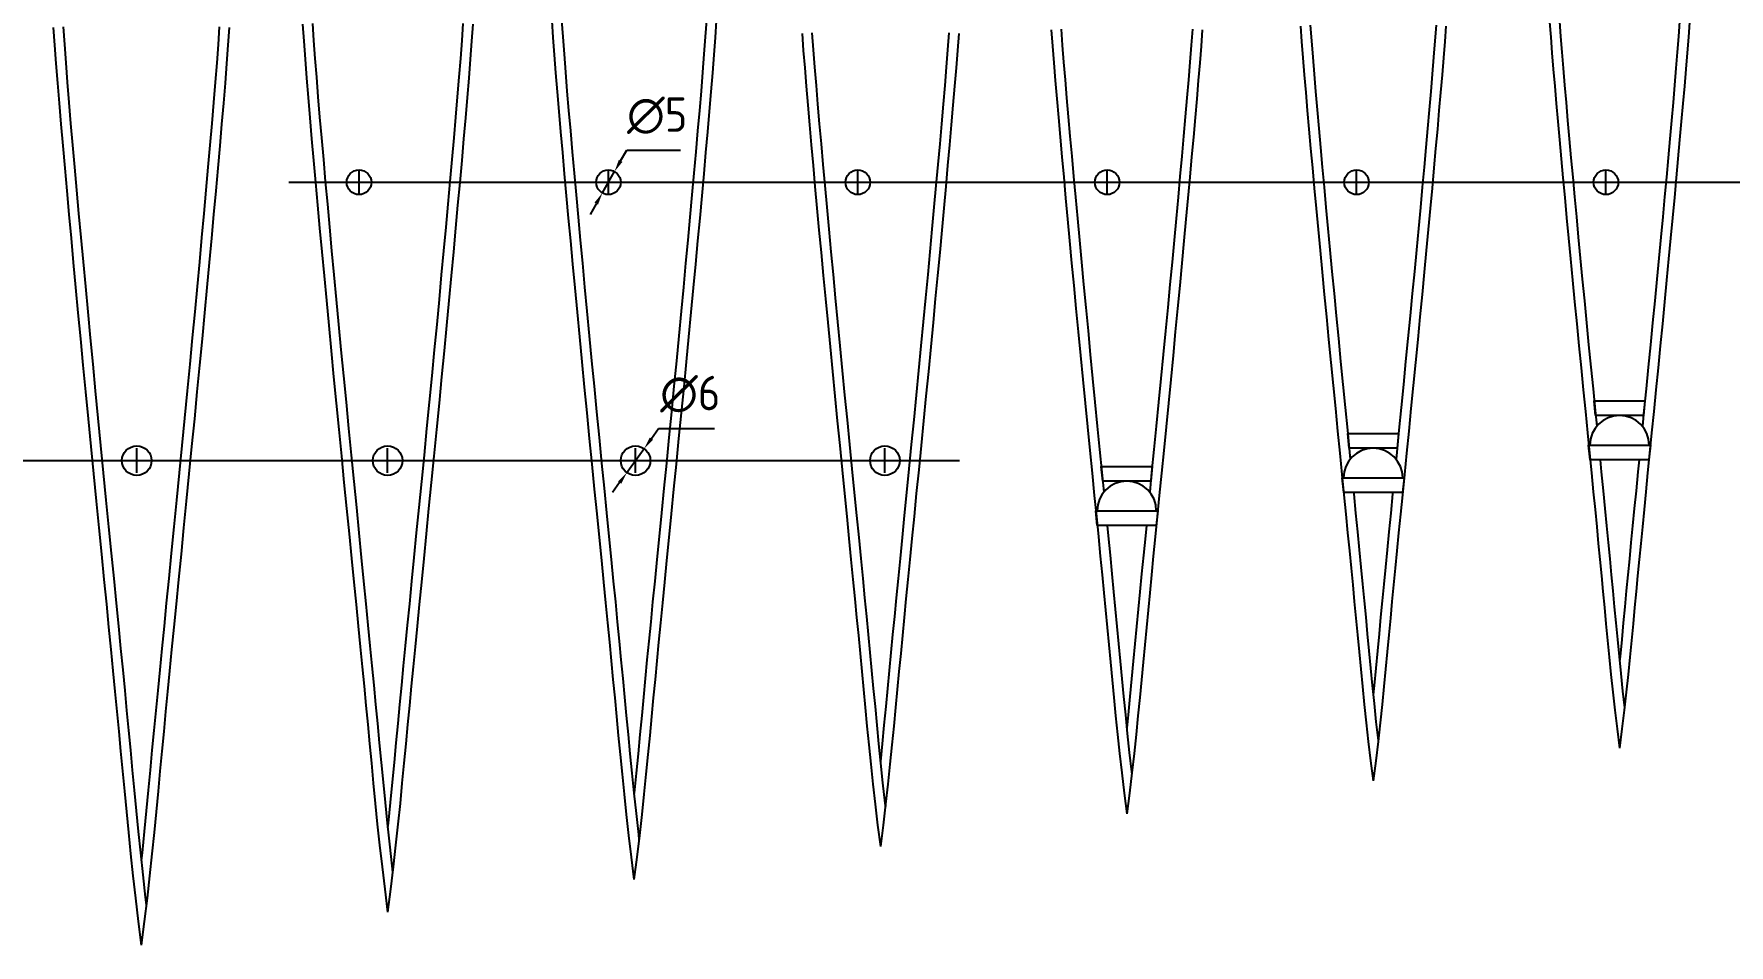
# Model space of a CAD drawing. Extents: x 426 to 4535, y 0 to 2050.
# Drawn here: x 1828.2 to 2172.2, y 976.7 to 1161.6 of the extents above; entities that cross this region are included whole.
import ezdxf

# ---------------------------------------------------------------- set-up
doc = ezdxf.new("R2010")
doc.units = 0
doc.layers.get('0').update_dxf_attribs({"linetype": 'CONTINUOUS'})
doc.layers.get('DEFPOINTS').update_dxf_attribs({"linetype": 'CONTINUOUS'})
doc.layers.add('DIM', color=7, linetype='CONTINUOUS')
doc.layers.add('NERVAILE', color=6, linetype='CONTINUOUS')
doc.styles.get("Standard").update_dxf_attribs({"font": 'ISOCP', "height": 7})
doc.dimstyles.new('ISO-25', dxfattribs={"dimtxt": 7, "dimasz": 2.5, "dimexe": 1.3, "dimexo": 0.6, "dimgap": 1.5, "dimtad": 0, "dimtih": 1, "dimtoh": 1, "dimdec": 4, "dimtxsty": 'STANDARD', "dimcen": 2.5, "dimazin": 3, "dimtfac": 1, "dimtdec": 4, "dimtmove": 0, "dimatfit": 3, "dimtvp": 1, "dimtolj": 1, "dimtzin": 0})

# ---------------------------------------------------------------- blocks, each defined once
blk = doc.blocks.new('*D28')
at = {"color": 0, "linetype": 'BYBLOCK'}
for p, q in [((1947.28, 1135.85), (1948.52, 1138.02)), ((1948.52, 1138.02), (1959.41, 1138.02)), ((1943.58, 1129.33), (1946.05, 1133.67)), ((1944.81, 1129), (1944.81, 1134)), ((1942.31, 1131.5), (1947.31, 1131.5)), ((1942.34, 1127.15), (1941.1, 1124.98))]:
    blk.add_line(p, q, dxfattribs=at)
for points in [[(1946.92, 1136.05), (1947.65, 1135.64), (1946.05, 1133.67)], [(1941.98, 1127.36), (1942.7, 1126.95), (1943.58, 1129.33)]]:
    blk.add_solid(points, dxfattribs=at)
at = {"layer": 'DEFPOINTS', "color": 0, "linetype": 'BYBLOCK'}
for p in [(1946.05, 1133.67), (1943.58, 1129.33)]:
    blk.add_point(p, dxfattribs=at)
at = {"color": 0, "linetype": 'BYBLOCK', "insert": (1954.71, 1145.02), "char_height": 7, "attachment_point": 5}
blk.add_mtext('\\A1;∅5', dxfattribs=at)
blk = doc.blocks.new('*D29')
at = {"color": 0, "linetype": 'BYBLOCK'}
for p, q in [((1953.53, 1079.46), (1954.99, 1081.49)), ((1954.99, 1081.49), (1966.36, 1081.49)), ((1948.56, 1072.57), (1952.07, 1077.43)), ((1950.31, 1072.5), (1950.31, 1077.5)), ((1947.81, 1075), (1952.81, 1075)), ((1947.09, 1070.54), (1945.63, 1068.51))]:
    blk.add_line(p, q, dxfattribs=at)
for points in [[(1953.19, 1079.7), (1953.87, 1079.22), (1952.07, 1077.43)], [(1946.76, 1070.78), (1947.43, 1070.3), (1948.56, 1072.57)]]:
    blk.add_solid(points, dxfattribs=at)
at = {"layer": 'DEFPOINTS', "color": 0, "linetype": 'BYBLOCK'}
for p in [(1952.07, 1077.43), (1948.56, 1072.57)]:
    blk.add_point(p, dxfattribs=at)
at = {"color": 0, "linetype": 'BYBLOCK', "insert": (1961.42, 1088.49), "char_height": 7, "attachment_point": 5}
blk.add_mtext('\\A1;∅6', dxfattribs=at)

msp = doc.modelspace()

# ---------------------------------------------------------------- linework, layer by layer
at = {"layer": 'DIM', "linetype": 'CONTINUOUS'}
for p, q in [((1894.2035, 1128.99999), (1894.2035, 1133.99999)), ((1995.41958, 1128.99999), (1995.41958, 1133.99999)), ((2046.02762, 1128.99999), (2046.02762, 1133.99999)), ((2096.63568, 1128.99999), (2096.63568, 1133.99999)), ((2147.24372, 1128.99999), (2147.24372, 1133.99999)), ((1891.7035, 1131.49999), (1896.7035, 1131.49999)), ((1992.91958, 1131.49999), (1997.91958, 1131.49999)), ((2043.52762, 1131.49999), (2048.52762, 1131.49999)), ((2094.13568, 1131.49999), (2099.13568, 1131.49999)), ((2144.74372, 1131.49999), (2149.74372, 1131.49999)), ((1849.09547, 1072.5), (1849.09547, 1077.5)), ((1900, 1072.5), (1900, 1077.5)), ((2000.9196, 1072.5), (2000.9196, 1077.5)), ((1846.59547, 1075), (1851.59547, 1075)), ((1897.5, 1075), (1902.5, 1075)), ((1998.4196, 1075), (2003.4196, 1075))]:
    msp.add_line(p, q, dxfattribs=at)
at = {"layer": 'NERVAILE'}
for points in [[(1832.15727, 1162.91972), (1832.40604, 1159.34002), (1832.68617, 1155.57498), (1832.99509, 1151.63604), (1833.33023, 1147.53461), (1833.68905, 1143.28211), (1834.06896, 1138.88997), (1834.46741, 1134.36961), (1834.88184, 1129.73245), (1835.31011, 1124.9883), (1835.75181, 1120.14053), (1836.20693, 1115.19089), (1836.6755, 1110.14115), (1837.15752, 1104.99304), (1837.65301, 1099.74833), (1838.16197, 1094.40878), (1838.68441, 1088.97613), (1839.21951, 1083.45903), (1839.7631, 1077.89361), (1840.31016, 1072.32291), (1840.85568, 1066.78995), (1841.39467, 1061.33776), (1841.9221, 1056.00936), (1842.43296, 1050.84778), (1842.92226, 1045.89605), (1843.38642, 1041.1835), (1843.82773, 1036.68476), (1844.24989, 1032.36074), (1844.65662, 1028.17239), (1845.05163, 1024.08063), (1845.43866, 1020.04639), (1845.82141, 1016.03061), (1846.2036, 1011.9942), (1846.58957, 1007.90279), (1846.98608, 1003.74067), (1847.40052, 999.49685), (1847.84028, 995.1603), (1848.31274, 990.72002), (1848.8253, 986.165), (1849.38532, 981.48422), (1850.00021, 976.66667)], [(1834.15285, 1163.05264), (1834.40089, 1159.48354), (1834.68036, 1155.72737), (1834.98871, 1151.79567), (1835.32337, 1147.70013), (1835.68179, 1143.45237), (1836.06138, 1139.06395), (1836.45958, 1134.54643), (1836.87382, 1129.91137), (1837.30194, 1125.16895), (1837.74348, 1120.32283), (1838.19846, 1115.37485), (1838.66687, 1110.32676), (1839.14874, 1105.18032), (1839.64407, 1099.93728), (1840.15287, 1094.59939), (1840.67515, 1089.1684), (1841.21011, 1083.65278), (1841.75358, 1078.08856), (1842.30055, 1072.51877), (1842.84601, 1066.98645), (1843.38495, 1061.53464), (1843.91237, 1056.20635), (1844.42327, 1051.04445), (1844.91259, 1046.0924), (1845.37683, 1041.37915), (1845.81822, 1036.87955), (1846.24047, 1032.55457), (1846.64731, 1028.36514), (1847.04244, 1024.27222), (1847.42958, 1020.23677), (1847.81245, 1016.21975), (1848.19473, 1012.18239), (1848.58064, 1008.09154), (1848.97684, 1003.93271), (1849.39069, 999.69493), (1849.82958, 995.367), (1850.30088, 990.93765), (1850.81197, 986.39561), (1851.00734, 984.76269)], [(1865.84732, 1163.05266), (1865.59928, 1159.48357), (1865.31982, 1155.72739), (1865.01148, 1151.79569), (1864.67681, 1147.70015), (1864.31841, 1143.45238), (1863.93882, 1139.06397), (1863.54062, 1134.54645), (1863.12639, 1129.91139), (1862.69828, 1125.16896), (1862.25675, 1120.32285), (1861.80178, 1115.37487), (1861.33337, 1110.32678), (1860.85151, 1105.18033), (1860.35619, 1099.93729), (1859.8474, 1094.59941), (1859.32512, 1089.16841), (1858.79017, 1083.65279), (1858.24671, 1078.08857), (1857.69975, 1072.51878), (1857.15429, 1066.98646), (1856.61535, 1061.53465), (1856.08794, 1056.20636), (1855.57705, 1051.04446), (1855.08773, 1046.09241), (1854.6235, 1041.37916), (1854.18212, 1036.87956), (1853.75987, 1032.55457), (1853.35305, 1028.36514), (1852.95792, 1024.27222), (1852.57078, 1020.23677), (1852.18792, 1016.21976), (1851.80564, 1012.18239), (1851.41974, 1008.09154), (1851.02355, 1003.93271), (1850.6097, 999.69493), (1850.17082, 995.367), (1850.0002, 993.76346)], [(1867.8429, 1162.91974), (1867.59413, 1159.34004), (1867.31401, 1155.57501), (1867.0051, 1151.63606), (1866.66996, 1147.53463), (1866.31115, 1143.28213), (1865.93124, 1138.88999), (1865.53279, 1134.36963), (1865.11837, 1129.73247), (1864.69011, 1124.98832), (1864.24842, 1120.14055), (1863.7933, 1115.19091), (1863.32474, 1110.14116), (1862.84272, 1104.99306), (1862.34724, 1099.74835), (1861.83829, 1094.4088), (1861.31586, 1088.97615), (1860.78076, 1083.45904), (1860.23719, 1077.89363), (1859.69013, 1072.32293), (1859.14461, 1066.78997), (1858.60564, 1061.33777), (1858.07822, 1056.00937), (1857.56736, 1050.84779), (1857.07807, 1045.89606), (1856.61391, 1041.18351), (1856.17261, 1036.68476), (1855.75046, 1032.36075), (1855.34374, 1028.1724), (1854.94872, 1024.08064), (1854.5617, 1020.0464), (1854.17896, 1016.03061), (1853.79677, 1011.99421), (1853.41081, 1007.90279), (1853.01431, 1003.74068), (1852.59987, 999.49685), (1852.16012, 995.1603), (1851.68766, 990.72002), (1851.17511, 986.165), (1850.61509, 981.48422), (1850.00021, 976.66667)], [(1882.73285, 1163.57822), (1882.9736, 1160.11399), (1883.24469, 1156.47041), (1883.54364, 1152.65853), (1883.86798, 1148.6894), (1884.21522, 1144.57408), (1884.58288, 1140.32362), (1884.96848, 1135.94908), (1885.36954, 1131.46151), (1885.78399, 1126.8704), (1886.21144, 1122.17901), (1886.65188, 1117.38903), (1887.10534, 1112.50218), (1887.57181, 1107.52014), (1888.05131, 1102.44462), (1888.54385, 1097.27731), (1889.04944, 1092.01991), (1889.56728, 1086.68078), (1890.09333, 1081.29489), (1890.62275, 1075.90389), (1891.15067, 1070.54942), (1891.67227, 1065.2731), (1892.18268, 1060.11658), (1892.67707, 1055.12151), (1893.15058, 1050.32951), (1893.59978, 1045.76898), (1894.02684, 1041.41535), (1894.43538, 1037.23082), (1894.82899, 1033.17758), (1895.21127, 1029.21781), (1895.58581, 1025.31371), (1895.95622, 1021.42747), (1896.32608, 1017.52127), (1896.69959, 1013.56183), (1897.08331, 1009.53398), (1897.48439, 1005.42705), (1897.90996, 1001.2304), (1898.36718, 996.93335), (1898.8632, 992.52526), (1899.40516, 987.99547), (1900.00022, 983.33333)], [(1884.72844, 1163.71114), (1884.96845, 1160.25752), (1885.23888, 1156.6228), (1885.53727, 1152.81816), (1885.86112, 1148.85492), (1886.20796, 1144.74434), (1886.5753, 1140.49761), (1886.96064, 1136.1259), (1887.36152, 1131.64043), (1887.77582, 1127.05104), (1888.20311, 1122.36131), (1888.6434, 1117.57299), (1889.0967, 1112.6878), (1889.56302, 1107.70742), (1890.04237, 1102.63357), (1890.53475, 1097.46793), (1891.04018, 1092.21217), (1891.55788, 1086.87452), (1892.08381, 1081.48984), (1892.61313, 1076.09975), (1893.141, 1070.74591), (1893.66256, 1065.46998), (1894.17296, 1060.31357), (1894.66738, 1055.31817), (1895.14092, 1050.52586), (1895.59018, 1045.96462), (1896.01734, 1041.61015), (1896.42597, 1037.42465), (1896.81968, 1033.37033), (1897.20207, 1029.4094), (1897.57673, 1025.50409), (1897.94725, 1021.61661), (1898.31721, 1017.70945), (1898.69067, 1013.75059), (1899.07407, 1009.72601), (1899.47456, 1005.62514), (1899.89926, 1001.43709), (1900.35532, 997.15098), (1900.84987, 992.75588), (1901.00734, 991.43973)], [(1915.27175, 1163.71116), (1915.03174, 1160.25754), (1914.76132, 1156.62282), (1914.46294, 1152.81818), (1914.13909, 1148.85494), (1913.79225, 1144.74436), (1913.42492, 1140.49763), (1913.03958, 1136.12592), (1912.63871, 1131.64045), (1912.22442, 1127.05106), (1911.79713, 1122.36132), (1911.35684, 1117.57301), (1910.90355, 1112.68781), (1910.43724, 1107.70744), (1909.9579, 1102.63358), (1909.46553, 1097.46794), (1908.9601, 1092.21219), (1908.44241, 1086.87454), (1907.91649, 1081.48985), (1907.38717, 1076.09976), (1906.85931, 1070.74592), (1906.33776, 1065.46999), (1905.82737, 1060.31358), (1905.33296, 1055.31818), (1904.85942, 1050.52587), (1904.41016, 1045.96463), (1903.98302, 1041.61015), (1903.57439, 1037.42465), (1903.18068, 1033.37033), (1902.7983, 1029.40941), (1902.42364, 1025.50409), (1902.05313, 1021.61662), (1901.68318, 1017.70945), (1901.30972, 1013.75059), (1900.92632, 1009.72602), (1900.52584, 1005.62514), (1900.10115, 1001.43709), (1900.0002, 1000.48838)], [(1917.26734, 1163.57824), (1917.02659, 1160.11402), (1916.75551, 1156.47043), (1916.45656, 1152.65855), (1916.13223, 1148.68942), (1915.78499, 1144.5741), (1915.41734, 1140.32365), (1915.03175, 1135.9491), (1914.63069, 1131.46153), (1914.21624, 1126.87042), (1913.7888, 1122.17902), (1913.34837, 1117.38905), (1912.89492, 1112.5022), (1912.42845, 1107.52016), (1911.94896, 1102.44464), (1911.45642, 1097.27733), (1910.95084, 1092.01993), (1910.43301, 1086.68079), (1909.90696, 1081.29491), (1909.37756, 1075.90391), (1908.84964, 1070.54943), (1908.32805, 1065.27311), (1907.81764, 1060.1166), (1907.32326, 1055.12152), (1906.84976, 1050.32951), (1906.40057, 1045.76899), (1905.97351, 1041.41536), (1905.56497, 1037.23083), (1905.17137, 1033.17759), (1904.7891, 1029.21782), (1904.41456, 1025.31372), (1904.04416, 1021.42747), (1903.67431, 1017.52127), (1903.3008, 1013.56184), (1902.91708, 1009.53399), (1902.51601, 1005.42706), (1902.09045, 1001.2304), (1901.63323, 996.93335), (1901.13722, 992.52526), (1900.59526, 987.99548), (1900.00022, 983.33333)], [(1933.30842, 1164.23672), (1933.54115, 1160.88797), (1933.8032, 1157.36584), (1934.09219, 1153.68102), (1934.40572, 1149.8442), (1934.74138, 1145.86606), (1935.09678, 1141.75728), (1935.46953, 1137.52856), (1935.85722, 1133.19057), (1936.25786, 1128.75249), (1936.67106, 1124.21748), (1937.09682, 1119.58718), (1937.53516, 1114.86322), (1937.98609, 1110.04725), (1938.4496, 1105.14091), (1938.92573, 1100.14585), (1939.41446, 1095.06369), (1939.91504, 1089.90253), (1940.42356, 1084.69617), (1940.93532, 1079.48487), (1941.44565, 1074.30888), (1941.94986, 1069.20844), (1942.44326, 1064.22381), (1942.92117, 1059.39523), (1943.3789, 1054.76297), (1943.81312, 1050.35445), (1944.22595, 1046.14595), (1944.62087, 1042.10091), (1945.00136, 1038.18277), (1945.3709, 1034.355), (1945.73295, 1030.58103), (1946.09101, 1026.82433), (1946.44855, 1023.04834), (1946.80961, 1019.22088), (1947.18054, 1015.32729), (1947.56824, 1011.35726), (1947.97963, 1007.30049), (1948.42161, 1003.14668), (1948.9011, 998.88553), (1949.42499, 994.50674), (1950.00021, 990)], [(1935.30401, 1164.36964), (1935.536, 1161.0315), (1935.79739, 1157.51823), (1936.08581, 1153.84065), (1936.39886, 1150.00972), (1936.73412, 1146.03631), (1937.0892, 1141.93126), (1937.4617, 1137.70538), (1937.8492, 1133.36949), (1938.24969, 1128.93314), (1938.66273, 1124.39978), (1939.08834, 1119.77114), (1939.52653, 1115.04884), (1939.9773, 1110.23453), (1940.44066, 1105.32986), (1940.91662, 1100.33646), (1941.4052, 1095.25595), (1941.90564, 1090.09628), (1942.41403, 1084.89112), (1942.92571, 1079.68073), (1943.43598, 1074.50538), (1943.94015, 1069.40532), (1944.43354, 1064.4208), (1944.91148, 1059.5919), (1945.36924, 1054.95932), (1945.80353, 1050.5501), (1946.21644, 1046.34075), (1946.61146, 1042.29473), (1946.99205, 1038.37552), (1947.3617, 1034.54659), (1947.72387, 1030.77141), (1948.08205, 1027.01347), (1948.43967, 1023.23652), (1948.80068, 1019.40964), (1949.1713, 1015.51933), (1949.55841, 1011.55535), (1949.96893, 1007.50719), (1950.40975, 1003.36431), (1950.88777, 999.11615), (1951.00734, 998.11678)], [(1964.69617, 1164.36966), (1964.46419, 1161.03152), (1964.2028, 1157.51825), (1963.91439, 1153.84067), (1963.60135, 1150.00974), (1963.26609, 1146.03633), (1962.91101, 1141.93128), (1962.53852, 1137.70539), (1962.15102, 1133.36951), (1961.75055, 1128.93315), (1961.33751, 1124.3998), (1960.9119, 1119.77115), (1960.47372, 1115.04885), (1960.02296, 1110.23454), (1959.55961, 1105.32987), (1959.08365, 1100.33647), (1958.59508, 1095.25597), (1958.09465, 1090.09629), (1957.58626, 1084.89113), (1957.07459, 1079.68074), (1956.56433, 1074.50538), (1956.06017, 1069.40533), (1955.56678, 1064.4208), (1955.08885, 1059.59191), (1954.6311, 1054.95933), (1954.19681, 1050.55011), (1953.7839, 1046.34075), (1953.38889, 1042.29474), (1953.0083, 1038.37552), (1952.63866, 1034.54659), (1952.27649, 1030.77141), (1951.91833, 1027.01348), (1951.5607, 1023.23652), (1951.1997, 1019.40964), (1950.82909, 1015.51933), (1950.44198, 1011.55535), (1950.03147, 1007.50719), (1950.0002, 1007.21329)], [(1966.69176, 1164.23675), (1966.45904, 1160.88799), (1966.19699, 1157.36586), (1965.90801, 1153.68104), (1965.59449, 1149.84422), (1965.25883, 1145.86608), (1964.90343, 1141.7573), (1964.53069, 1137.52858), (1964.14301, 1133.19059), (1963.74237, 1128.75251), (1963.32918, 1124.2175), (1962.90342, 1119.5872), (1962.46509, 1114.86324), (1962.01417, 1110.04727), (1961.55066, 1105.14093), (1961.07454, 1100.14586), (1960.58581, 1095.06371), (1960.08524, 1089.90254), (1959.57674, 1084.69619), (1959.06498, 1079.48489), (1958.55465, 1074.30889), (1958.05045, 1069.20845), (1957.55706, 1064.22382), (1957.07916, 1059.39524), (1956.62144, 1054.76297), (1956.18722, 1050.35446), (1955.77439, 1046.14596), (1955.37948, 1042.10091), (1954.99899, 1038.18278), (1954.62946, 1034.355), (1954.26741, 1030.58104), (1953.90936, 1026.82433), (1953.55183, 1023.04834), (1953.19077, 1019.22089), (1952.81985, 1015.3273), (1952.43215, 1011.35727), (1952.02077, 1007.3005), (1951.57879, 1003.14668), (1951.09931, 998.88553), (1950.57542, 994.50674), (1950.00021, 990)], [(2085.24377, 1163.20991), (2085.47872, 1160.05214), (2085.73781, 1156.74851), (2086.01891, 1153.3086), (2086.31985, 1149.74198), (2086.63848, 1146.05825), (2086.97267, 1142.26698), (2087.32026, 1138.37775), (2087.67945, 1134.39879), (2088.0499, 1130.33292), (2088.43162, 1126.18161), (2088.82461, 1121.94634), (2089.22889, 1117.62857), (2089.64446, 1113.22979), (2090.07133, 1108.75145), (2090.50951, 1104.19504), (2090.9583, 1099.56779), (2091.41421, 1094.90002), (2091.87304, 1090.22782), (2092.33057, 1085.58727), (2092.78262, 1081.01447), (2093.22498, 1076.54549), (2093.65345, 1072.21642), (2094.06383, 1068.06335), (2094.45313, 1064.11089), (2094.82326, 1060.33775), (2095.17732, 1056.71116), (2095.51845, 1053.19835), (2095.84976, 1049.76655), (2096.17436, 1046.383), (2096.49538, 1043.01492), (2096.81593, 1039.62955), (2097.13964, 1036.19804), (2097.4722, 1032.70723), (2097.81979, 1029.14789), (2098.18862, 1025.51079), (2098.58488, 1021.78668), (2099.01476, 1017.96634), (2099.48446, 1014.04053), (2100.00018, 1010)], [(2087.23862, 1163.35343), (2087.47291, 1160.20452), (2087.73144, 1156.90814), (2088.01205, 1153.47412), (2088.31259, 1149.91224), (2088.6309, 1146.23224), (2088.96484, 1142.44381), (2089.31224, 1138.55668), (2089.67128, 1134.57943), (2090.04158, 1130.51522), (2090.42314, 1126.36557), (2090.81598, 1122.13195), (2091.2201, 1117.81585), (2091.63552, 1113.41873), (2092.06223, 1108.94206), (2092.50025, 1104.3873), (2092.9489, 1099.76153), (2093.40469, 1095.09496), (2093.86342, 1090.42367), (2094.3209, 1085.78377), (2094.77291, 1081.21135), (2095.21526, 1076.74247), (2095.35789, 1075.30142)], [(2114.75637, 1163.20993), (2114.52143, 1160.05216), (2114.26234, 1156.74853), (2113.98125, 1153.30861), (2113.68032, 1149.742), (2113.36169, 1146.05827), (2113.0275, 1142.267), (2112.67992, 1138.37777), (2112.32073, 1134.39881), (2111.95029, 1130.33293), (2111.56857, 1126.18163), (2111.17559, 1121.94635), (2110.77132, 1117.62859), (2110.35575, 1113.2298), (2109.92889, 1108.75146), (2109.49072, 1104.19505), (2109.04193, 1099.5678), (2108.58603, 1094.90003), (2108.12721, 1090.22783), (2107.66968, 1085.58728), (2107.21763, 1081.01448), (2106.77528, 1076.5455), (2106.34682, 1072.21643), (2105.93645, 1068.06336), (2105.54715, 1064.1109), (2105.17703, 1060.33776), (2104.82297, 1056.71117), (2104.48184, 1053.19836), (2104.15054, 1049.76656), (2103.82594, 1046.383), (2103.50493, 1043.01492), (2103.18439, 1039.62955), (2102.86068, 1036.19804), (2102.52813, 1032.70723), (2102.18054, 1029.1479), (2101.81171, 1025.51079), (2101.41546, 1021.78669), (2100.98558, 1017.96634), (2100.51588, 1014.04053), (2100.00018, 1010)], [(2112.76152, 1163.35345), (2112.52724, 1160.20454), (2112.26872, 1156.90815), (2111.98811, 1153.47413), (2111.68758, 1149.91226), (2111.36927, 1146.23225), (2111.03534, 1142.44382), (2110.68794, 1138.55669), (2110.32891, 1134.57945), (2109.95861, 1130.51523), (2109.57705, 1126.36558), (2109.18422, 1122.13197), (2108.7801, 1117.81586), (2108.3647, 1113.41874), (2107.93799, 1108.94208), (2107.49998, 1104.38731), (2107.05134, 1099.76154), (2106.59555, 1095.09497), (2106.13682, 1090.42368), (2105.67935, 1085.78378), (2105.22735, 1081.21135), (2104.785, 1076.74248), (2104.64235, 1075.30113)], [(2135.81132, 1163.98388), (2136.03723, 1160.94757), (2136.28636, 1157.771), (2136.55664, 1154.46339), (2136.84601, 1151.03396), (2137.15239, 1147.49191), (2137.47372, 1143.84646), (2137.80794, 1140.10681), (2138.15332, 1136.28089), (2138.50952, 1132.3714), (2138.87656, 1128.37975), (2139.25444, 1124.30738), (2139.64317, 1120.15568), (2140.04275, 1115.92608), (2140.4532, 1111.61998), (2140.87453, 1107.23882), (2141.30606, 1102.78954), (2141.74443, 1098.3013), (2142.18561, 1093.8088), (2142.62555, 1089.34674), (2143.06022, 1084.94981), (2143.48556, 1080.65271), (2143.89755, 1076.49015), (2144.29214, 1072.49681), (2144.66647, 1068.69637), (2145.02236, 1065.06835), (2145.36281, 1061.58124), (2145.69082, 1058.20354), (2146.00938, 1054.90373), (2146.3215, 1051.65032), (2146.63017, 1048.41178), (2146.93839, 1045.15661), (2147.24965, 1041.85709), (2147.56942, 1038.50054), (2147.90365, 1035.0781), (2148.25829, 1031.58089), (2148.63931, 1028.00002), (2149.05266, 1024.32661), (2149.50429, 1020.55179), (2150.00017, 1016.66667)], [(2137.80617, 1164.12741), (2138.03142, 1161.09995), (2138.27998, 1157.93063), (2138.54978, 1154.62891), (2138.83875, 1151.20422), (2139.14481, 1147.66589), (2139.46589, 1144.02328), (2139.79992, 1140.28574), (2140.14514, 1136.46153), (2140.5012, 1132.5537), (2140.86808, 1128.56371), (2141.24581, 1124.49299), (2141.63438, 1120.34296), (2142.03381, 1116.11502), (2142.4441, 1111.8106), (2142.86526, 1107.43108), (2143.29665, 1102.98329), (2143.73491, 1098.49624), (2144.176, 1094.00465), (2144.61588, 1089.54323), (2145.0505, 1085.14669), (2145.36435, 1081.97597)], [(2164.18882, 1163.9839), (2163.96291, 1160.94759), (2163.71379, 1157.77102), (2163.44351, 1154.46341), (2163.15415, 1151.03398), (2162.84777, 1147.49193), (2162.52645, 1143.84648), (2162.19223, 1140.10683), (2161.84686, 1136.2809), (2161.49066, 1132.37141), (2161.12363, 1128.37977), (2160.74576, 1124.30739), (2160.35703, 1120.15569), (2159.95745, 1115.92609), (2159.54701, 1111.62), (2159.12569, 1107.23883), (2158.69416, 1102.78955), (2158.25579, 1098.30131), (2157.81462, 1093.80881), (2157.37469, 1089.34675), (2156.94003, 1084.94982), (2156.51469, 1080.65272), (2156.10271, 1076.49016), (2155.70812, 1072.49682), (2155.3338, 1068.69638), (2154.97791, 1065.06836), (2154.63747, 1061.58125), (2154.30947, 1058.20355), (2153.99091, 1054.90374), (2153.67879, 1051.65032), (2153.37013, 1048.41178), (2153.06191, 1045.15662), (2152.75065, 1041.85709), (2152.43089, 1038.50055), (2152.09667, 1035.07811), (2151.74203, 1031.58089), (2151.36102, 1028.00002), (2150.94767, 1024.32661), (2150.49604, 1020.55179), (2150.00017, 1016.66667)], [(2162.19397, 1164.12743), (2161.96872, 1161.09997), (2161.72017, 1157.93065), (2161.45037, 1154.62893), (2161.16141, 1151.20423), (2160.85536, 1147.66591), (2160.53428, 1144.0233), (2160.20025, 1140.28575), (2159.85503, 1136.46155), (2159.49899, 1132.55371), (2159.13211, 1128.56372), (2158.75439, 1124.49301), (2158.36582, 1120.34297), (2157.9664, 1116.11503), (2157.55611, 1111.81061), (2157.13495, 1107.43109), (2156.70357, 1102.9833), (2156.26532, 1098.49625), (2155.82424, 1094.00466), (2155.38437, 1089.54324), (2154.94975, 1085.14669), (2154.63587, 1081.9757)], [(1984.1087, 1161.66195), (1984.36172, 1158.26127), (1984.64074, 1154.70352), (1984.94345, 1150.999), (1985.26754, 1147.15803), (1985.61069, 1143.19094), (1985.97058, 1139.10803), (1986.34491, 1134.91963), (1986.73173, 1130.63459), (1987.13068, 1126.25596), (1987.54176, 1121.78532), (1987.96499, 1117.22426), (1988.40036, 1112.57436), (1988.8479, 1107.8372), (1989.3076, 1103.01438), (1989.77949, 1098.10747), (1990.2628, 1093.12428), (1990.75378, 1088.09745), (1991.2479, 1083.06585), (1991.74063, 1078.06834), (1992.22746, 1073.14378), (1992.70384, 1068.33103), (1993.16527, 1063.66896), (1993.60721, 1059.19643), (1994.02646, 1054.93993), (1994.42506, 1050.87655), (1994.80636, 1046.97099), (1995.17373, 1043.18796), (1995.53052, 1039.49218), (1995.8801, 1035.84835), (1996.22581, 1032.22119), (1996.57101, 1028.5754), (1996.91963, 1024.87993), (1997.27776, 1021.1206), (1997.6521, 1017.28747), (1998.0493, 1013.37059), (1998.47604, 1009.36001), (1998.93899, 1005.2458), (1999.44482, 1001.018), (2000.00021, 996.66666)], [(1986.10355, 1161.80547), (1986.35591, 1158.41366), (1986.63436, 1154.86315), (1986.93659, 1151.16452), (1987.26028, 1147.32829), (1987.60311, 1143.36492), (1987.96275, 1139.28485), (1988.33689, 1135.09855), (1988.72356, 1130.81523), (1989.12235, 1126.43826), (1989.53328, 1121.96928), (1989.95635, 1117.40987), (1990.39157, 1112.76163), (1990.83895, 1108.02614), (1991.2985, 1103.20499), (1991.77022, 1098.29973), (1992.2534, 1093.31803), (1992.74426, 1088.2924), (1993.23829, 1083.26171), (1993.73096, 1078.26484), (1994.21774, 1073.34066), (1994.69412, 1068.52802), (1995.15558, 1063.86563), (1995.59755, 1059.39278), (1996.01687, 1055.13558), (1996.41555, 1051.07135), (1996.79695, 1047.16481), (1997.16442, 1043.38071), (1997.52133, 1039.68377), (1997.87101, 1036.03873), (1998.21684, 1032.41034), (1998.56214, 1028.76359), (1998.9107, 1025.06869), (1999.26853, 1021.31264), (1999.64227, 1017.48556), (2000.0386, 1013.57729), (2000.46418, 1009.57764), (2000.92566, 1005.47642), (2001.00733, 1004.79382)], [(2013.89664, 1161.80549), (2013.64429, 1158.41367), (2013.36584, 1154.86316), (2013.06361, 1151.16454), (2012.73993, 1147.3283), (2012.3971, 1143.36494), (2012.03747, 1139.28487), (2011.66334, 1135.09857), (2011.27667, 1130.81525), (2010.87788, 1126.43828), (2010.46696, 1121.96929), (2010.04389, 1117.40989), (2009.60868, 1112.76165), (2009.16131, 1108.02616), (2008.70177, 1103.205), (2008.23005, 1098.29975), (2007.74689, 1093.31804), (2007.25603, 1088.29241), (2006.76201, 1083.26172), (2006.26934, 1078.26485), (2005.78257, 1073.34067), (2005.3062, 1068.52803), (2004.84474, 1063.86564), (2004.40277, 1059.39279), (2003.98346, 1055.13559), (2003.58479, 1051.07135), (2003.20339, 1047.16482), (2002.83593, 1043.38071), (2002.47903, 1039.68377), (2002.12934, 1036.03873), (2001.78352, 1032.41034), (2001.43823, 1028.76359), (2001.08968, 1025.06869), (2000.73185, 1021.31264), (2000.35812, 1017.48556), (2000.00019, 1013.95599)], [(2015.89149, 1161.66197), (2015.63848, 1158.26129), (2015.35946, 1154.70354), (2015.05675, 1150.99902), (2014.73267, 1147.15805), (2014.38952, 1143.19096), (2014.02964, 1139.10805), (2013.65532, 1134.91965), (2013.2685, 1130.63461), (2012.86956, 1126.25598), (2012.45848, 1121.78534), (2012.03526, 1117.22427), (2011.59989, 1112.57437), (2011.15237, 1107.83722), (2010.69267, 1103.01439), (2010.22079, 1098.10749), (2009.73748, 1093.12429), (2009.24651, 1088.09747), (2008.75239, 1083.06587), (2008.25967, 1078.06835), (2007.77285, 1073.14379), (2007.29647, 1068.33104), (2006.83505, 1063.66897), (2006.39311, 1059.19643), (2005.97387, 1054.93994), (2005.57528, 1050.87656), (2005.19398, 1046.971), (2004.82662, 1043.18797), (2004.46983, 1039.49218), (2004.12026, 1035.84836), (2003.77456, 1032.22119), (2003.42936, 1028.57541), (2003.08075, 1024.87994), (2002.72262, 1021.12061), (2002.34829, 1017.28747), (2001.95109, 1013.37059), (2001.52435, 1009.36002), (2001.06141, 1005.2458), (2000.55558, 1001.018), (2000.00021, 996.66666)], [(2034.67625, 1162.43592), (2034.92023, 1159.1567), (2035.18929, 1155.72601), (2035.48119, 1152.15379), (2035.7937, 1148.45001), (2036.1246, 1144.62459), (2036.47164, 1140.6875), (2036.83259, 1136.64869), (2037.2056, 1132.51669), (2037.5903, 1128.29444), (2037.9867, 1123.98346), (2038.39481, 1119.5853), (2038.81464, 1115.10146), (2039.24619, 1110.53349), (2039.68948, 1105.88291), (2040.14451, 1101.15125), (2040.61056, 1096.34603), (2041.08401, 1091.49874), (2041.56048, 1086.64683), (2042.03561, 1081.82781), (2042.50505, 1077.07912), (2042.96442, 1072.43826), (2043.40937, 1067.94269), (2043.83553, 1063.62989), (2044.23981, 1059.52541), (2044.62417, 1055.60715), (2044.99185, 1051.84107), (2045.3461, 1048.19315), (2045.69015, 1044.62936), (2046.02724, 1041.11567), (2046.3606, 1037.61805), (2046.69348, 1034.10247), (2047.02964, 1030.53898), (2047.37499, 1026.91391), (2047.73596, 1023.21768), (2048.11897, 1019.44069), (2048.53047, 1015.57335), (2048.97689, 1011.60607), (2049.46465, 1007.52926), (2050.0002, 1003.33333)], [(2036.67109, 1162.57945), (2036.91442, 1159.30909), (2037.18291, 1155.88564), (2037.47433, 1152.31932), (2037.78644, 1148.62026), (2038.11702, 1144.79858), (2038.46381, 1140.86433), (2038.82457, 1136.82761), (2039.19743, 1132.69733), (2039.58198, 1128.47674), (2039.97822, 1124.16742), (2040.38618, 1119.77091), (2040.80585, 1115.28874), (2041.23724, 1110.72243), (2041.68037, 1106.07353), (2042.13524, 1101.34351), (2042.60116, 1096.53978), (2043.07448, 1091.69368), (2043.55087, 1086.84269), (2044.02594, 1082.0243), (2044.49534, 1077.276), (2044.9547, 1072.63524), (2045.35143, 1068.62686)], [(2065.32394, 1162.43595), (2065.07996, 1159.15672), (2064.81091, 1155.72603), (2064.51901, 1152.15381), (2064.2065, 1148.45003), (2063.87561, 1144.62461), (2063.52858, 1140.68752), (2063.16763, 1136.64871), (2062.79463, 1132.51671), (2062.40993, 1128.29445), (2062.01354, 1123.98348), (2061.60544, 1119.58531), (2061.18562, 1115.10148), (2060.75407, 1110.53351), (2060.31079, 1105.88293), (2059.85576, 1101.15127), (2059.38971, 1096.34605), (2058.91628, 1091.49875), (2058.43981, 1086.64685), (2057.96468, 1081.82782), (2057.49525, 1077.07913), (2057.03589, 1072.43827), (2056.59094, 1067.9427), (2056.16479, 1063.62989), (2055.76052, 1059.52542), (2055.37616, 1055.60716), (2055.00848, 1051.84108), (2054.65424, 1048.19316), (2054.3102, 1044.62937), (2053.97311, 1041.11568), (2053.63976, 1037.61806), (2053.30688, 1034.10248), (2052.97072, 1030.53899), (2052.62538, 1026.91392), (2052.26442, 1023.21768), (2051.88141, 1019.44069), (2051.46992, 1015.57335), (2051.0235, 1011.60607), (2050.53574, 1007.52926), (2050.0002, 1003.33333)], [(2063.32909, 1162.57947), (2063.08577, 1159.3091), (2062.81729, 1155.88566), (2062.52587, 1152.31933), (2062.21376, 1148.62028), (2061.8832, 1144.79859), (2061.53641, 1140.86434), (2061.17565, 1136.82763), (2060.8028, 1132.69735), (2060.41826, 1128.47675), (2060.02202, 1124.16744), (2059.61407, 1119.77093), (2059.1944, 1115.28875), (2058.76301, 1110.72245), (2058.31989, 1106.07354), (2057.86503, 1101.34353), (2057.39912, 1096.53979), (2056.9258, 1091.69369), (2056.44942, 1086.8427), (2055.97436, 1082.02431), (2055.50497, 1077.27601), (2055.04561, 1072.63525), (2054.64885, 1068.62652)], [(1879.93738, 1131.49999), (2441.10476, 1131.49999)], [(1627.95662, 1075), (2016.04834, 1075)], [(2146.03807, 1075.16667), (2146.28248, 1072.69317), (2146.65688, 1068.89202), (2147.01285, 1065.26315), (2147.3534, 1061.77507), (2147.68151, 1058.39629), (2148.00018, 1055.09532), (2148.31242, 1051.84069), (2148.62121, 1048.60093), (2148.92952, 1045.3448), (2149.24073, 1042.04584), (2149.56018, 1038.69257), (2149.89382, 1035.27619), (2150.24759, 1031.78759), (2150.62744, 1028.21764), (2151.00648, 1024.8492)], [(2153.96219, 1075.16667), (2153.71778, 1072.69317), (2153.34339, 1068.89202), (2152.98742, 1065.26315), (2152.64688, 1061.77507), (2152.31877, 1058.39629), (2152.0001, 1055.09533), (2151.68787, 1051.8407), (2151.37909, 1048.60093), (2151.07078, 1045.3448), (2150.75958, 1042.04584), (2150.44013, 1038.69258), (2150.1065, 1035.27619), (2150.00016, 1034.22753)], [(2096.03042, 1068.5), (2096.05417, 1068.25971), (2096.44354, 1064.30654), (2096.81375, 1060.53255), (2097.16791, 1056.90498), (2097.50914, 1053.3911), (2097.84056, 1049.95814), (2098.16528, 1046.57337), (2098.48641, 1043.20406), (2098.80705, 1039.81773), (2099.13071, 1036.38679), (2099.46296, 1032.89926), (2099.80996, 1029.34598), (2100.17792, 1025.71749), (2100.57302, 1022.00431), (2101.00144, 1018.19696), (2101.00664, 1018.15349)], [(2103.96985, 1068.5), (2103.94611, 1068.25971), (2103.55674, 1064.30655), (2103.18654, 1060.53255), (2102.83238, 1056.90499), (2102.49115, 1053.3911), (2102.15974, 1049.95814), (2101.83503, 1046.57338), (2101.5139, 1043.20407), (2101.19326, 1039.81773), (2100.86961, 1036.38679), (2100.53737, 1032.89926), (2100.19037, 1029.34598), (2100.00017, 1027.47035)], [(2046.02216, 1061.83334), (2046.23021, 1059.72106), (2046.61466, 1055.80194), (2046.98244, 1052.0349), (2047.33679, 1048.3859), (2047.68095, 1044.82095), (2048.01816, 1041.30605), (2048.35164, 1037.8072), (2048.68461, 1034.29066), (2049.02072, 1030.72774), (2049.36575, 1027.10595), (2049.72613, 1023.41577), (2050.10827, 1019.64739), (2050.51861, 1015.79097), (2050.96356, 1011.83669), (2051.00733, 1011.47087)], [(2053.97816, 1061.83334), (2053.77011, 1059.72106), (2053.38567, 1055.80195), (2053.0179, 1052.0349), (2052.66355, 1048.38591), (2052.31939, 1044.82096), (2051.9822, 1041.30605), (2051.64872, 1037.8072), (2051.31576, 1034.29066), (2050.97965, 1030.72774), (2050.63462, 1027.10595), (2050.27425, 1023.41577), (2050.00019, 1020.71317)]]:
    msp.add_lwpolyline(points, dxfattribs=at)
for points in [[(2145.14751, 1084.16667), (2144.85081, 1087.16667), (2155.14943, 1087.16667), (2154.85274, 1084.16667)], [(2095.14028, 1077.5), (2094.84332, 1080.5), (2105.15694, 1080.5), (2104.85999, 1077.5)], [(2144.02833, 1075.16667), (2143.73162, 1078.16667), (2156.26864, 1078.16667), (2155.97193, 1075.16667)], [(2045.13304, 1070.83334), (2044.83611, 1073.83334), (2055.1642, 1073.83334), (2054.86727, 1070.83334)], [(2094.02068, 1068.5), (2093.72424, 1071.5), (2106.27603, 1071.5), (2105.97959, 1068.5)], [(2044.01248, 1061.83334), (2043.71661, 1064.83334), (2056.2837, 1064.83334), (2055.98784, 1061.83334)]]:
    msp.add_lwpolyline(points, close=True, dxfattribs=at)
for centre, radius in [((1894.2035, 1131.49999), 2.5), ((1944.81154, 1131.49999), 2.5), ((1995.41958, 1131.49999), 2.5), ((2046.02762, 1131.49999), 2.5), ((2096.63568, 1131.49999), 2.5), ((2147.24372, 1131.49999), 2.5), ((1849.09547, 1075), 3), ((1900, 1075), 3), ((1950.31154, 1075), 3), ((2000.9196, 1075), 3)]:
    msp.add_circle(centre, radius, dxfattribs=at)
for centre in [(2150, 1078.16667), (2100, 1071.5), (2050, 1064.83334)]:
    msp.add_arc(centre, 6, 0, 180, dxfattribs=at)

# ---------------------------------------------------------------- dimensions: what is measured, and where the dimension line sits
at = {"layer": 'DIM'}
for p1, p2, picture, middle in [((1943.57567, 1129.32684), (1946.04741, 1133.67315), '*D28', (1954.71413, 1145.01947)), ((1948.55683, 1072.56669), (1952.06625, 1077.43331), '*D29', (1961.42384, 1088.48883))]:
    dim = msp.add_diameter_dim_2p(p1=p1, p2=p2, dimstyle='ISO-25', dxfattribs=at)
    dim.commit()
    dim.dimension.update_dxf_attribs({"geometry": picture, "text_midpoint": middle})

doc.saveas('drawing.dxf')
